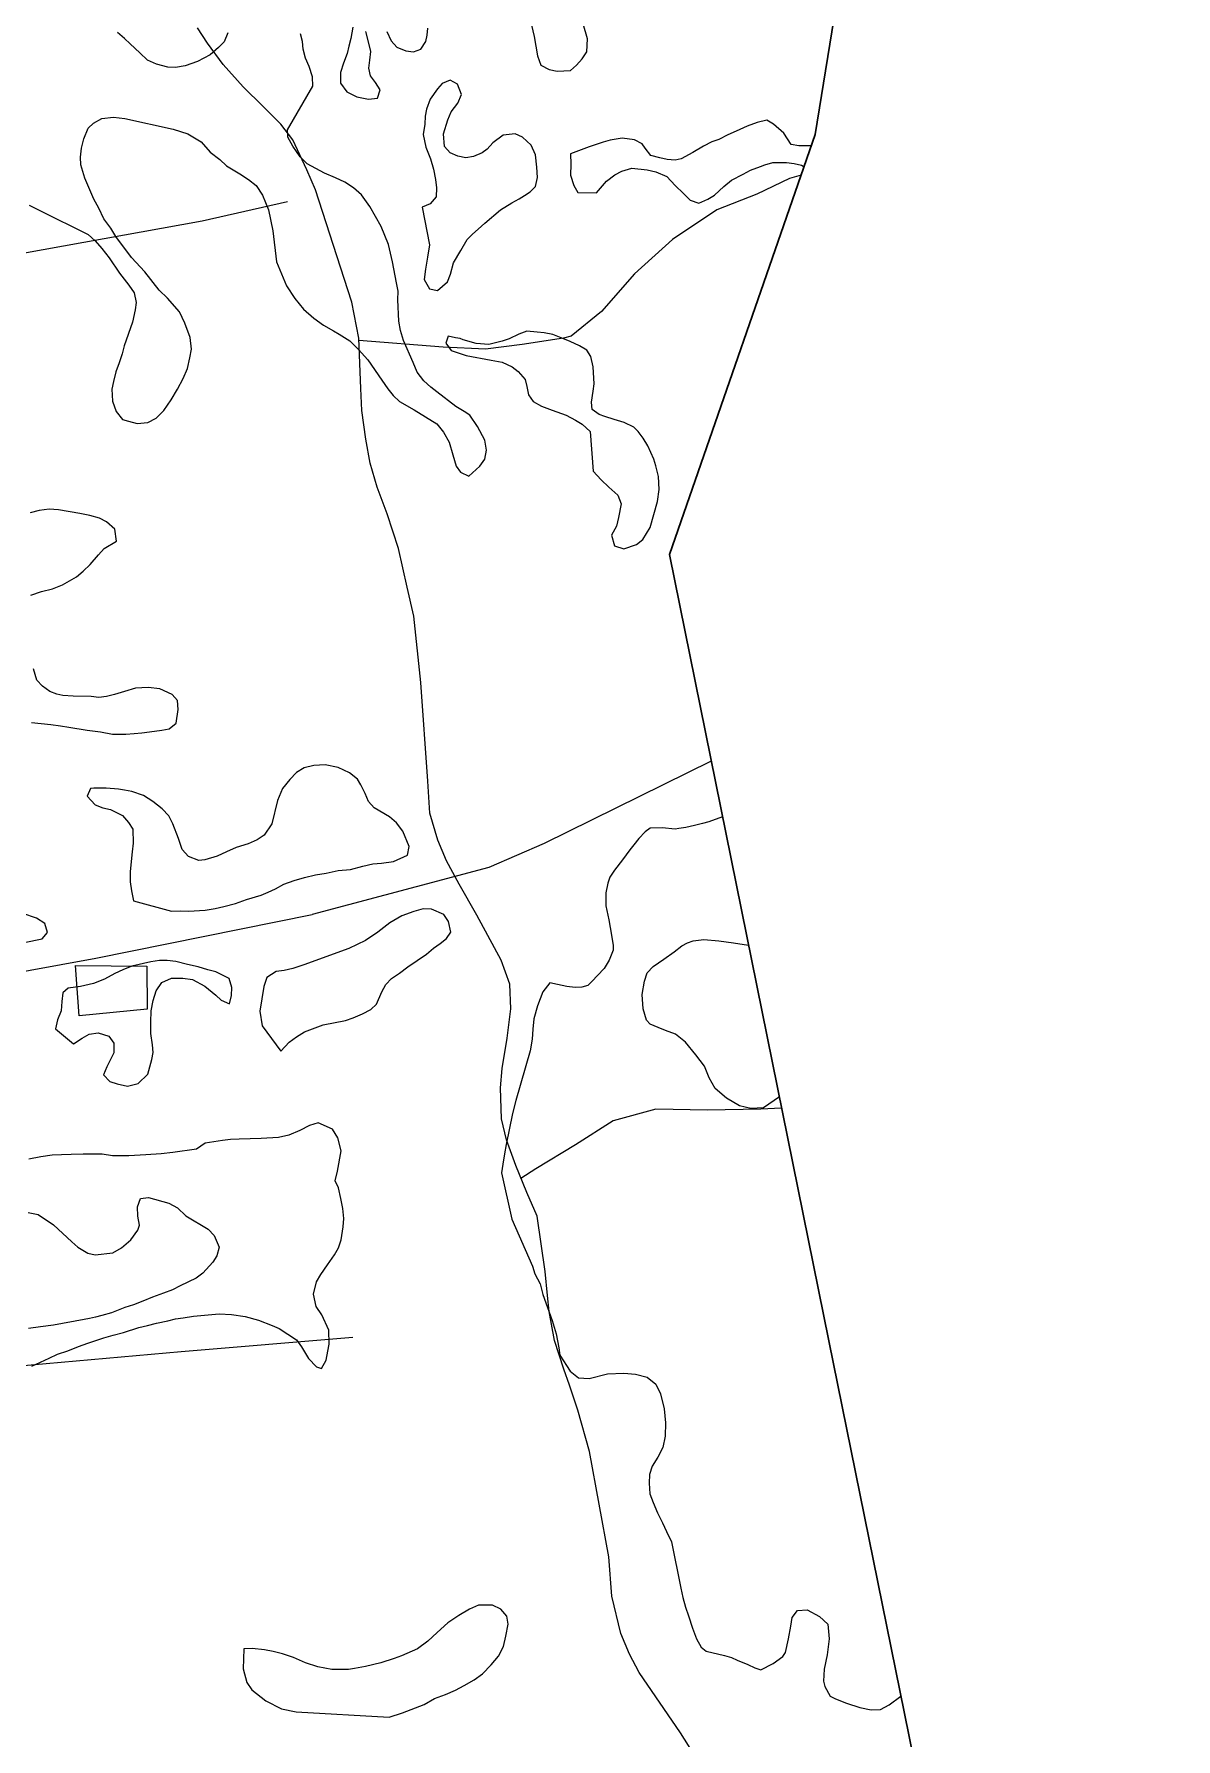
# Model space of a CAD drawing. Header units: metres. Extents: x 4652992 to 4879070, y 2074171 to 2309877.
# Drawn here: x 4654430.8 to 4654505.5, y 2307988.1 to 2308099.7 of the extents above; entities that cross this region are included whole.
import ezdxf

# ---------------------------------------------------------------- set-up
doc = ezdxf.new("R2010")
doc.units = ezdxf.units.M
doc.header["$MEASUREMENT"] = 0
for name, color, linetype, lineweight in [('Level 1', 2, 'Continuous', 0), ('Level 30', 5, 'Continuous', 0), ('Level 37', 3, 'Continuous', 0), ('Level 40', 1, 'Continuous', 0)]:
    doc.layers.add(name, color=color, linetype=linetype, lineweight=lineweight)
doc.layers.add('Limite', color=38, linetype='Continuous', lineweight=0, plot=False)

msp = doc.modelspace()

# ---------------------------------------------------------------- linework, layer by layer
at = {"layer": 'Level 1'}
for points in [[(4654477.483279, 2307981.615558, 1347), (4654473.12109, 2307988.521796, 1346), (4654470.408123, 2307992.463701, 1345.7), (4654469.776326, 2307993.659333, 1345.62), (4654469.210931, 2307995.020281, 1345.5), (4654468.629005, 2307997.455182, 1345.42), (4654468.423405, 2308000.038718, 1345.34), (4654467.169533, 2308006.933856, 1345.34), (4654466.409051, 2308009.641999, 1345.34), (4654465.857409, 2308011.267898, 1345.34), (4654465.475432, 2308012.31003, 1345.34), (4654464.87716, 2308014.197951, 1345.24), (4654464.534727, 2308016.094759, 1345.18), (4654464.422898, 2308017.142947, 1345.14), (4654464.252, 2308018.695034, 1345), (4654463.739115, 2308022.320801, 1344.86), (4654463.054112, 2308023.883851, 1344.8), (4654462.335353, 2308025.632024, 1344.8), (4654461.721615, 2308027.314815, 1344.72), (4654461.397751, 2308028.687478, 1344.62), (4654461.339497, 2308030.721402, 1344.54), (4654461.456048, 2308031.992096, 1344.48), (4654461.776113, 2308033.980942, 1344.48), (4654462.020051, 2308035.89562, 1344.48), (4654461.942024, 2308037.502206, 1344.48), (4654461.377787, 2308039.071114, 1344.48), (4654460.509923, 2308040.685198, 1344.48), (4654459.788848, 2308042.017452, 1344.48), (4654458.624534, 2308044.047059, 1344.48), (4654457.79816, 2308045.578584, 1344.48), (4654457.243925, 2308046.922454, 1344.48), (4654456.709462, 2308048.693662, 1344.48), (4654456.592261, 2308050.798726, 1344.48), (4654456.135854, 2308057.242324, 1344), (4654455.662416, 2308061.592567, 1343.84), (4654455.221666, 2308063.489111, 1343.7), (4654454.659279, 2308066.017871, 1343.7), (4654453.932348, 2308068.275391, 1343.7), (4654453.276327, 2308070.017195, 1343.7), (4654452.813291, 2308071.598978, 1343.66), (4654452.516466, 2308073.178068, 1343.66), (4654452.267868, 2308075.051556, 1343.66), (4654452.196246, 2308076.47941, 1343.66), (4654452.071316, 2308079.772271, 1343.66), (4654451.6084, 2308082.129226, 1343.66), (4654451.10687, 2308083.673073, 1343.66), (4654449.23526, 2308089.487281, 1343.66), (4654448.665839, 2308090.786245, 1343.66), (4654447.756687, 2308092.760846, 1343.66), (4654446.958289, 2308093.770999, 1343.66), (4654445.815233, 2308094.940972, 1343.66), (4654444.498855, 2308096.221453, 1343.66), (4654443.191058, 2308097.682624, 1343.66), (4654442.174051, 2308099.0859, 1343.66), (4654441.509646, 2308100.084576, 1343.54)], [(4654481.018824, 2308090.44809, 1354.240981), (4654480.250503, 2308090.228212, 1354), (4654478.119326, 2308089.190841, 1353), (4654475.506328, 2308088.163549, 1352), (4654472.598846, 2308086.223302, 1351), (4654470.103134, 2308083.977933, 1350), (4654467.943267, 2308081.530919, 1349), (4654465.955972, 2308079.913817, 1348), (4654465.458675, 2308079.771086, 1347.56), (4654462.759514, 2308079.355826, 1347), (4654460.36334, 2308079.049734, 1346), (4654457.579398, 2308079.192119, 1345), (4654452.077042, 2308079.621347, 1343.66)], [(4654479.740233, 2308029.390306, 1349.474583), (4654478.380811, 2308029.318023, 1349), (4654474.882457, 2308029.267977, 1348), (4654471.504061, 2308029.337816, 1347), (4654468.711743, 2308028.55817, 1346.44), (4654466.241853, 2308026.984432, 1346), (4654463.650355, 2308025.416205, 1345), (4654462.679105, 2308024.795948, 1344.8)]]:
    msp.add_polyline3d(points, dxfattribs=at)
at = {"layer": 'Level 30', "color": 1}
msp.add_3dface([(4654438.211948, 2308035.879503, 1351.241197), (4654433.763003, 2308035.431595, 1352.451197), (4654433.531956, 2308038.717451, 1352.381197), (4654438.200213, 2308038.687795, 1351.011197)], dxfattribs=at)
at = {"layer": 'Level 37'}
for points in [[(4654403.669281, 2308080.749553, 1358.89), (4654422.311104, 2308083.94513, 1352.77), (4654441.821914, 2308087.446288, 1346.93), (4654447.396379, 2308088.728873, 1344.89)], [(4654475.135495, 2308052.092794, 1357.400861), (4654464.204811, 2308046.706976, 1348.862363), (4654460.570149, 2308045.140384, 1346.462363), (4654449.017584, 2308042.070135, 1346.411197)], [(4654406.951492, 2308035.289339, 1361.431197), (4654421.702955, 2308036.814718, 1356.731197), (4654434.855408, 2308039.218164, 1352.091197), (4654449.017584, 2308042.070135, 1346.411197)], [(4654411.460512, 2308010.230841, 1364.902363), (4654422.207095, 2308011.429129, 1360.962363), (4654429.650882, 2308012.504901, 1358.422363), (4654440.451207, 2308013.472653, 1354.502363), (4654451.672376, 2308014.415655, 1349.682363)]]:
    msp.add_polyline3d(points, dxfattribs=at)
at = {"layer": 'Level 40', "color": 3}
for points in [[(4654430.492566, 2308088.48469, 1360.408935), (4654431.201305, 2308088.124725, 1360.048935), (4654434.348331, 2308086.568516, 1359.928935), (4654434.817963, 2308086.144548, 1359.888935), (4654435.243144, 2308085.646218, 1359.808935), (4654435.725957, 2308085.025895, 1359.808935), (4654436.408638, 2308084.034321, 1359.808935), (4654437.024186, 2308083.249646, 1359.808935), (4654437.362614, 2308082.740587, 1359.808935), (4654437.504237, 2308082.103892, 1359.808935), (4654437.426372, 2308081.620821, 1359.688935), (4654437.251637, 2308080.824488, 1359.208935), (4654436.713332, 2308079.268725, 1357.768935), (4654436.569865, 2308078.743109, 1357.248935), (4654436.387773, 2308078.169675, 1356.568935), (4654436.172881, 2308077.574969, 1355.648935), (4654436.006116, 2308076.943175, 1354.848935), (4654435.89545, 2308076.438831, 1353.968935), (4654435.948174, 2308075.653413, 1353.728935), (4654436.191878, 2308074.969086, 1353.728935), (4654436.611235, 2308074.444212, 1353.608935), (4654436.983079, 2308074.343863, 1352.728935), (4654437.570732, 2308074.20134, 1352.088935), (4654438.258935, 2308074.260628, 1351.568935), (4654438.799075, 2308074.54263, 1351.128935), (4654439.304882, 2308075.052803, 1350.808935), (4654439.791684, 2308075.732785, 1350.608935), (4654440.197557, 2308076.428583, 1350.528935), (4654440.576454, 2308077.129652, 1350.488935), (4654440.862773, 2308077.793449, 1350.488935), (4654441.01421, 2308078.483603, 1350.488935), (4654441.109549, 2308079.046308, 1350.128935), (4654441.024024, 2308079.810453, 1349.968935), (4654440.670883, 2308080.76531, 1349.888935), (4654440.325098, 2308081.497268, 1349.808935), (4654439.53819, 2308082.398479, 1349.768935), (4654439.005103, 2308082.917896, 1349.728935), (4654438.06063, 2308084.126725, 1349.728935), (4654437.192793, 2308085.043752, 1349.688935), (4654436.175362, 2308086.432935, 1349.688935), (4654435.842758, 2308086.968538, 1349.688935), (4654435.386922, 2308087.583589, 1349.688935), (4654435.062289, 2308088.283731, 1349.768935), (4654434.714358, 2308088.877695, 1349.808935), (4654434.140197, 2308090.235618, 1349.808935), (4654433.883312, 2308091.116299, 1349.648935), (4654433.853271, 2308091.620457, 1349.568935), (4654433.927458, 2308092.214978, 1349.448935), (4654434.061422, 2308092.8255, 1349.248935), (4654434.353565, 2308093.51584, 1348.928935), (4654434.704872, 2308093.834745, 1348.768935), (4654435.250836, 2308094.143291, 1348.608935), (4654436.00464, 2308094.245125, 1348.488935), (4654436.744649, 2308094.155876, 1348.328935), (4654439.910377, 2308093.454174, 1348.168935), (4654440.885201, 2308093.152941, 1348.128935), (4654441.753653, 2308092.623352, 1348.088935), (4654442.338546, 2308091.955397, 1348.088935), (4654442.96421, 2308091.473254, 1348.048935), (4654443.406866, 2308091.054557, 1348.048935), (4654444.275317, 2308090.524968, 1348.048935), (4654444.843351, 2308090.164818, 1348.008935), (4654445.345783, 2308089.762122, 1347.968935), (4654445.768818, 2308089.125798, 1347.968935), (4654446.148936, 2308088.16567, 1347.968935), (4654446.441686, 2308086.807375, 1348.048935), (4654446.669751, 2308084.769655, 1348.128935), (4654447.338023, 2308083.199561, 1348.248935), (4654447.887969, 2308082.37234, 1348.328935), (4654448.440061, 2308081.683114, 1348.368935), (4654449.123356, 2308081.078977, 1348.448935), (4654449.754846, 2308080.623378, 1348.568935), (4654450.403808, 2308080.247413, 1348.728935), (4654450.77933, 2308080.035614, 1349.088935), (4654451.470596, 2308079.596016, 1349.088935), (4654452.051811, 2308079.039511, 1349.088935), (4654452.663681, 2308078.366285, 1349.088935), (4654453.579031, 2308077.024733, 1349.088935), (4654453.959763, 2308076.452042, 1349.128935), (4654454.315665, 2308076.022616, 1349.128935), (4654454.737168, 2308075.635736, 1349.368935), (4654455.686548, 2308075.090331, 1349.648935), (4654457.171161, 2308074.163504, 1349.968935), (4654457.617495, 2308073.633358, 1350.088935), (4654457.980753, 2308072.981033, 1350.288935), (4654458.216486, 2308072.132169, 1350.568935), (4654458.448542, 2308071.394753, 1350.728935), (4654458.729339, 2308071.007687, 1350.888935), (4654459.260894, 2308070.737714, 1351.288935), (4654459.996307, 2308071.396795, 1351.088935), (4654460.322783, 2308071.858965, 1351.088935), (4654460.423946, 2308072.448214, 1351.008935), (4654460.315123, 2308073.106181, 1350.608935), (4654459.836604, 2308074.002492, 1350.168935), (4654459.323137, 2308074.739536, 1349.688935), (4654458.953439, 2308074.977879, 1349.208935), (4654458.406557, 2308075.306213, 1348.928935), (4654457.182204, 2308076.265228, 1348.608935), (4654456.770203, 2308076.567203, 1348.608935), (4654456.327548, 2308076.9859, 1348.608935), (4654455.887039, 2308077.54259, 1348.528935), (4654455.631686, 2308078.173828, 1348.408935), (4654454.994069, 2308079.6272, 1348.288935), (4654454.798493, 2308080.274438, 1348.288935), (4654454.678022, 2308080.879317, 1348.248935), (4654454.618556, 2308082.275071, 1348.248935), (4654454.632965, 2308082.853591, 1348.168935), (4654454.527821, 2308083.400109, 1348.088935), (4654454.267872, 2308084.779676, 1347.528935), (4654454.009455, 2308085.9098, 1347.288935), (4654453.535228, 2308087.082099, 1347.288935), (4654452.781735, 2308088.39202, 1347.288935), (4654452.247116, 2308089.16088, 1347.288935), (4654451.729357, 2308089.621936, 1347.088935), (4654451.161323, 2308089.982087, 1346.688935), (4654450.548839, 2308090.267875, 1346.608935), (4654449.82845, 2308090.574751, 1346.568935), (4654449.248767, 2308090.881813, 1346.568935), (4654448.696061, 2308091.183603, 1346.648935), (4654448.232254, 2308091.634116, 1346.848935), (4654447.739938, 2308092.339343, 1346.848935), (4654447.418984, 2308092.928036, 1346.848935), (4654447.410095, 2308093.400378, 1347.128935), (4654449.051061, 2308096.263202, 1347.128935), (4654449.044319, 2308096.873538, 1347.128935), (4654448.827591, 2308097.552593, 1347.128935), (4654448.581741, 2308098.098925, 1347.288935), (4654448.428468, 2308098.682531, 1347.608935), (4654448.371452, 2308099.191962, 1347.688935), (4654448.254658, 2308099.685391, 1347.688935)], [(4654443.48813, 2308099.758714, 1346.408935), (4654443.246261, 2308099.16928, 1346.368935), (4654442.883306, 2308098.797287, 1346.368935), (4654442.32937, 2308098.324202, 1346.368935), (4654441.499847, 2308097.877291, 1346.408935), (4654440.705272, 2308097.589646, 1346.408935), (4654440.065197, 2308097.493269, 1346.448935), (4654439.562151, 2308097.508528, 1346.528935), (4654438.818464, 2308097.709226, 1346.648935), (4654438.227132, 2308097.963199, 1346.608935), (4654437.742173, 2308098.445528, 1346.688935), (4654437.11283, 2308099.039121, 1346.728935), (4654436.739455, 2308099.388913, 1346.928935), (4654436.263999, 2308099.786337, 1346.968935)], [(4654451.674984, 2308100.124059, 1348.585616), (4654451.551929, 2308099.37398, 1348.465616), (4654451.422494, 2308098.875805, 1348.455616), (4654451.296181, 2308098.392196, 1348.175616), (4654451.057471, 2308097.771559, 1347.875616), (4654450.874107, 2308097.162645, 1347.765616), (4654450.876786, 2308096.47098, 1347.825616), (4654451.274692, 2308095.897792, 1347.915616), (4654451.930456, 2308095.576863, 1347.975616), (4654452.696064, 2308095.416256, 1348.055616), (4654453.296492, 2308095.470938, 1348.215616), (4654453.470488, 2308096.036155, 1348.305616), (4654453.155173, 2308096.501699, 1348.335616), (4654452.835174, 2308096.945394, 1348.335616), (4654452.714845, 2308097.440322, 1348.425616), (4654452.780704, 2308097.958797, 1348.445616), (4654452.860615, 2308098.542818, 1348.585616), (4654452.701689, 2308099.174572, 1348.835616), (4654452.536095, 2308099.845633, 1349.055616)], [(4654453.911074, 2308099.851843, 1349.465616), (4654454.179129, 2308099.236253, 1349.525616), (4654454.557597, 2308098.818846, 1349.785616), (4654455.139001, 2308098.573537, 1350.135616), (4654455.640514, 2308098.518875, 1350.395616), (4654456.120604, 2308098.68115, 1350.295616), (4654456.456379, 2308099.191251, 1350.595616), (4654456.529331, 2308099.601981, 1350.975616), (4654456.589938, 2308100.060747, 1351.595616)], [(4654463.304182, 2308100.547234, 1356.193515), (4654463.543043, 2308099.507264, 1356.093515), (4654463.767046, 2308098.259792, 1356.073515), (4654463.975236, 2308097.631863, 1356.193515), (4654464.513865, 2308097.358826, 1356.253515), (4654465.040605, 2308097.238502, 1356.373515), (4654465.917781, 2308097.288668, 1356.513515), (4654466.322929, 2308097.64366, 1356.593515), (4654466.680118, 2308098.05334, 1356.673515), (4654466.98624, 2308098.503295, 1356.733515), (4654467.037566, 2308099.36499, 1356.853515), (4654466.757637, 2308100.353034, 1356.913515)], [(4654456.699758, 2308085.882418, 1348.499104), (4654456.571536, 2308085.075414, 1348.359104), (4654456.432, 2308084.285808, 1348.299104), (4654456.349394, 2308083.621076, 1348.279104), (4654456.684519, 2308083.009146, 1348.419104), (4654457.215384, 2308082.887963, 1348.679104), (4654457.867074, 2308083.469293, 1348.859104), (4654458.062814, 2308083.96004, 1348.959104), (4654458.25384, 2308084.709083, 1349.159104), (4654458.744023, 2308085.519475, 1349.419104), (4654459.165962, 2308086.222392, 1349.999104), (4654459.516174, 2308086.591451, 1350.459104), (4654459.868345, 2308086.899564, 1350.879104), (4654460.314505, 2308087.294872, 1351.019104), (4654461.332797, 2308088.181433, 1351.019104), (4654462.078113, 2308088.63809, 1351.339104), (4654462.571485, 2308088.902859, 1351.539104), (4654462.916258, 2308089.106481, 1351.839104), (4654463.270386, 2308089.35365, 1352.319104), (4654463.628794, 2308089.690794, 1352.619104), (4654463.771085, 2308090.283049, 1352.939104), (4654463.723803, 2308090.973727, 1352.939104), (4654463.623072, 2308091.765913, 1352.859104), (4654463.340598, 2308092.412741, 1352.699104), (4654462.775359, 2308092.934392, 1352.539104), (4654462.29207, 2308093.136903, 1352.259104), (4654461.523693, 2308093.063314, 1351.859104), (4654460.8443, 2308092.563212, 1351.559104), (4654460.467181, 2308092.138973, 1350.919104), (4654460.145035, 2308091.900555, 1350.299104), (4654459.56819, 2308091.667598, 1349.999104), (4654459.068944, 2308091.585665, 1349.999104), (4654458.546274, 2308091.674934, 1349.639104), (4654458.040358, 2308091.912241, 1349.499104), (4654457.676006, 2308092.318071, 1349.519104), (4654457.599062, 2308093.15092, 1349.619104), (4654457.899671, 2308094.059736, 1350.059104), (4654458.101648, 2308094.579514, 1350.279104), (4654458.541934, 2308095.157657, 1350.579104), (4654458.78525, 2308095.729732, 1350.719104), (4654458.534759, 2308096.38531, 1350.759104), (4654458.035079, 2308096.651649, 1350.519104), (4654457.522199, 2308096.436192, 1350.199104), (4654457.207087, 2308096.090398, 1349.999104), (4654456.730539, 2308095.413529, 1349.679104), (4654456.486064, 2308094.765994, 1349.259104), (4654456.418254, 2308094.310246, 1349.039104), (4654456.392579, 2308093.770388, 1348.779104), (4654456.281109, 2308093.111422, 1348.699104), (4654456.447764, 2308092.275791, 1348.699104), (4654456.748585, 2308091.504189, 1348.699104), (4654456.952661, 2308090.842745, 1348.539104), (4654457.075222, 2308090.152168, 1348.499104), (4654457.153689, 2308089.606646, 1348.419104), (4654457.118659, 2308089.023241, 1348.239104), (4654456.735303, 2308088.569972, 1348.139104), (4654456.222423, 2308088.354516, 1347.979104), (4654456.699758, 2308085.882418, 1348.499104)], [(4654481.686981, 2308092.37084, 1356.687145), (4654480.86974, 2308092.369743, 1356.448935), (4654480.364499, 2308092.45561, 1356.348935), (4654479.881832, 2308093.199247, 1356.268935), (4654479.212002, 2308093.769543, 1356.248935), (4654478.761686, 2308094.040112, 1356.268935), (4654478.128527, 2308093.880597, 1356.008935), (4654477.47976, 2308093.648941, 1355.628935), (4654476.766104, 2308093.324884, 1355.268935), (4654476.206537, 2308093.090463, 1355.048935), (4654475.62824, 2308092.769472, 1355.028935), (4654475.1766, 2308092.618855, 1354.868935), (4654474.622015, 2308092.338283, 1354.348935), (4654473.918322, 2308091.921925, 1354.068935), (4654473.171591, 2308091.514164, 1353.848935), (4654472.76113, 2308091.415529, 1353.568935), (4654472.249646, 2308091.472539, 1353.428935), (4654471.761872, 2308091.569969, 1353.368935), (4654471.183039, 2308091.730742, 1353.348935), (4654470.808238, 2308092.212005, 1353.448935), (4654470.614295, 2308092.491572, 1353.828935), (4654470.117819, 2308092.75631, 1353.948935), (4654469.301941, 2308092.859069, 1353.788935), (4654468.525319, 2308092.72821, 1353.408935), (4654468.065576, 2308092.609316, 1353.188935), (4654467.144829, 2308092.29652, 1353.108935), (4654465.92527, 2308091.847736, 1353.108935), (4654465.942612, 2308091.166942, 1353.068935), (4654465.921898, 2308090.448593, 1353.048935), (4654466.131985, 2308089.759403, 1353.108935), (4654466.395137, 2308089.315494, 1353.148935), (4654467.615233, 2308089.282512, 1352.848935), (4654468.272827, 2308090.039218, 1352.928935), (4654468.815589, 2308090.472669, 1352.968935), (4654469.271611, 2308090.712721, 1353.028935), (4654469.939706, 2308090.895361, 1353.148935), (4654470.948329, 2308090.784206, 1353.268935), (4654471.504712, 2308090.65802, 1353.348935), (4654472.230729, 2308090.347434, 1353.448935), (4654472.779546, 2308089.771206, 1353.648935), (4654473.32338, 2308089.241128, 1353.988935), (4654473.753706, 2308088.808982, 1353.948935), (4654474.323175, 2308088.604924, 1353.948935), (4654474.906453, 2308088.879764, 1354.028935), (4654475.348129, 2308089.122682, 1354.088935), (4654475.950798, 2308089.694685, 1354.288935), (4654476.458625, 2308090.105011, 1354.668935), (4654477.219702, 2308090.509907, 1355.088935), (4654477.707538, 2308090.758656, 1355.088935), (4654478.362548, 2308091.019168, 1355.088935), (4654478.63765, 2308091.114736, 1355.688935), (4654479.164142, 2308091.265453, 1355.988935), (4654480.065498, 2308091.281087, 1356.128935), (4654480.556393, 2308091.198085, 1356.228935), (4654481.041045, 2308091.086228, 1356.408935), (4654481.2027, 2308090.977229, 1356.48902)], [(4654467.401035, 2308071.078038, 1354.028935), (4654467.935006, 2308070.506259, 1354.148935), (4654468.427228, 2308070.017852, 1354.408935), (4654469.016644, 2308069.495054, 1354.588935), (4654469.237237, 2308068.925732, 1354.608935), (4654469.061616, 2308068.045179, 1354.708935), (4654468.922729, 2308067.472498, 1354.748935), (4654468.599431, 2308066.876556, 1354.808935), (4654468.795113, 2308066.192126, 1355.168935), (4654469.410046, 2308065.994446, 1355.468935), (4654470.248604, 2308066.277502, 1355.608935), (4654470.647932, 2308066.603121, 1355.688935), (4654471.129462, 2308067.377641, 1355.688935), (4654471.606556, 2308069.09864, 1355.728935), (4654471.714276, 2308069.872659, 1355.608935), (4654471.688042, 2308070.718419, 1355.428935), (4654471.509804, 2308071.41438, 1355.148935), (4654471.36772, 2308071.862979, 1354.928935), (4654471.179534, 2308072.305763, 1354.768935), (4654470.973904, 2308072.737016, 1354.568935), (4654470.677309, 2308073.231438, 1354.328935), (4654470.339598, 2308073.674022, 1354.028935), (4654470.056726, 2308073.955575, 1353.648935), (4654469.434932, 2308074.259689, 1353.328935), (4654468.773896, 2308074.451553, 1353.308935), (4654468.173292, 2308074.646375, 1353.168935), (4654467.798848, 2308074.781085, 1352.848935), (4654467.329691, 2308075.099788, 1352.368935), (4654467.286041, 2308075.588795, 1352.268935), (4654467.409965, 2308076.299545, 1352.248935), (4654467.47285, 2308076.797325, 1352.248935), (4654467.413575, 2308077.904836, 1352.248935), (4654467.243439, 2308078.569162, 1352.248935), (4654466.988592, 2308078.980211, 1352.068935), (4654466.513207, 2308079.270137, 1351.848935), (4654465.902628, 2308079.557004, 1351.788935), (4654465.422889, 2308079.757742, 1351.708935), (4654464.774309, 2308080.00716, 1351.508935), (4654464.186795, 2308080.124324, 1351.248935), (4654463.733235, 2308080.169746, 1351.028935), (4654463.072833, 2308080.226399, 1350.768935), (4654462.540791, 2308080.047321, 1350.768935), (4654461.902848, 2308079.724258, 1350.728935), (4654461.437466, 2308079.576915, 1349.928935), (4654460.568375, 2308079.359987, 1349.748935), (4654459.747233, 2308079.433685, 1349.748935), (4654458.885583, 2308079.665557, 1348.948935), (4654458.69431, 2308079.748729, 1348.488935), (4654458.393388, 2308079.80874, 1348.088935), (4654457.906181, 2308079.905901, 1348.168935), (4654457.763547, 2308079.454043, 1348.428935), (4654458.106245, 2308078.965437, 1348.768935), (4654459.098736, 2308078.647435, 1348.988935), (4654460.721096, 2308078.338908, 1349.548935), (4654461.44069, 2308078.210413, 1349.848935), (4654462.105474, 2308077.897726, 1350.368935), (4654462.502983, 2308077.593311, 1350.628935), (4654462.960318, 2308077.081844, 1350.668935), (4654463.053184, 2308076.61304, 1350.828935), (4654463.176584, 2308076.07811, 1351.268935), (4654463.482521, 2308075.626854, 1351.768935), (4654464.029554, 2308075.322639, 1352.128935), (4654464.721123, 2308075.064649, 1352.408935), (4654465.638852, 2308074.746547, 1352.668935), (4654466.254419, 2308074.413656, 1352.848935), (4654466.689929, 2308074.146692, 1352.988935), (4654467.213924, 2308073.666958, 1353.008935), (4654467.401035, 2308071.078038, 1354.028935)], [(4654430.599601, 2308062.966515, 1354.197311), (4654431.291044, 2308063.201938, 1353.817311), (4654432.013125, 2308063.371627, 1353.557311), (4654432.667802, 2308063.644177, 1353.377311), (4654433.598242, 2308064.160175, 1352.917311), (4654434.019038, 2308064.523925, 1352.737311), (4654434.486816, 2308064.96781, 1352.257311), (4654435.026093, 2308065.606254, 1352.237311), (4654435.395824, 2308066.009973, 1352.377311), (4654436.199619, 2308066.491484, 1352.177311), (4654436.098529, 2308067.27206, 1352.317311), (4654435.563369, 2308067.766083, 1352.377311), (4654435.090502, 2308067.994231, 1352.417311), (4654434.456264, 2308068.16497, 1352.557311), (4654433.798535, 2308068.29564, 1352.937311), (4654432.422819, 2308068.55404, 1354.257311), (4654431.803897, 2308068.587531, 1354.557311), (4654431.146162, 2308068.50944, 1354.477311), (4654430.558896, 2308068.34279, 1354.477311)], [(4654430.645332, 2308054.621827, 1354.617311), (4654431.916877, 2308054.503415, 1354.117311), (4654432.53784, 2308054.409872, 1353.657311), (4654433.098544, 2308054.31339, 1353.437311), (4654434.280211, 2308054.123364, 1353.437311), (4654435.164675, 2308054.007295, 1353.057311), (4654435.954154, 2308053.865362, 1352.837311), (4654436.817173, 2308053.857935, 1352.317311), (4654437.365626, 2308053.913002, 1351.937311), (4654437.865054, 2308053.947986, 1351.777311), (4654438.373676, 2308054.025878, 1351.757311), (4654439.16929, 2308054.121312, 1351.677311), (4654439.652379, 2308054.219189, 1351.577311), (4654440.11607, 2308054.574417, 1351.497311), (4654440.237633, 2308055.489699, 1351.417311), (4654440.196796, 2308056.064454, 1351.437311), (4654439.849556, 2308056.461495, 1351.457311), (4654439.03455, 2308056.832175, 1351.757311), (4654438.278772, 2308056.922678, 1351.937311), (4654437.446391, 2308056.864371, 1352.277311), (4654436.729416, 2308056.648933, 1353.077311), (4654436.075763, 2308056.450738, 1353.577311), (4654435.557948, 2308056.329937, 1353.417311), (4654435.052391, 2308056.266347, 1353.177311), (4654434.542752, 2308056.322862, 1353.117311), (4654433.370272, 2308056.347034, 1353.177311), (4654432.694157, 2308056.391888, 1353.697311), (4654432.311163, 2308056.482888, 1354.317311), (4654431.843401, 2308056.665288, 1354.497311), (4654431.363388, 2308056.999238, 1354.597311), (4654431.00185, 2308057.39912, 1354.717311), (4654430.771051, 2308058.130908, 1354.717311)], [(4654439.806271, 2308042.27422, 1352.057311), (4654440.426216, 2308042.315084, 1351.997311), (4654440.927685, 2308042.290016, 1351.917311), (4654442.012333, 2308042.342939, 1351.517311), (4654442.676197, 2308042.449637, 1351.297311), (4654443.225673, 2308042.579059, 1351.117311), (4654443.999842, 2308042.783135, 1350.977311), (4654444.726011, 2308043.041482, 1351.157311), (4654445.66768, 2308043.331574, 1350.917311), (4654446.140558, 2308043.520948, 1350.797311), (4654446.622629, 2308043.753232, 1350.657311), (4654447.14862, 2308044.051348, 1350.457311), (4654447.840063, 2308044.286771, 1350.277311), (4654448.511078, 2308044.496428, 1350.037311), (4654449.233159, 2308044.666117, 1349.917311), (4654449.92562, 2308044.767133, 1349.897311), (4654450.707959, 2308044.939763, 1349.897311), (4654451.514807, 2308045.018053, 1349.997311), (4654452.320638, 2308045.23075, 1350.017311), (4654452.993695, 2308045.380356, 1349.977311), (4654453.556446, 2308045.432583, 1349.997311), (4654454.337762, 2308045.530857, 1350.097311), (4654455.26105, 2308045.943894, 1350.157311), (4654455.366262, 2308046.504545, 1350.057311), (4654454.955717, 2308047.510629, 1349.757311), (4654454.524734, 2308048.073424, 1349.497311), (4654454.085575, 2308048.458904, 1349.237311), (4654453.078565, 2308049.046668, 1348.917311), (4654452.691495, 2308049.466535, 1348.917311), (4654452.489287, 2308049.983879, 1348.977311), (4654452.207417, 2308050.546874, 1348.897311), (4654451.974565, 2308050.92119, 1348.637311), (4654451.45268, 2308051.338017, 1348.477311), (4654450.706101, 2308051.68019, 1348.377311), (4654449.862492, 2308051.847789, 1348.317311), (4654449.125095, 2308051.815347, 1348.317311), (4654448.494934, 2308051.65722, 1348.317311), (4654447.997541, 2308051.353422, 1348.317311), (4654447.558359, 2308050.903855, 1348.317311), (4654447.071171, 2308050.299797, 1348.377311), (4654446.742283, 2308049.530086, 1348.437311), (4654446.371501, 2308048.008204, 1348.557311), (4654445.882266, 2308047.255437, 1348.697311), (4654445.413469, 2308046.945958, 1348.777311), (4654444.822116, 2308046.69065, 1348.817311), (4654444.038753, 2308046.443666, 1348.937311), (4654443.398375, 2308046.168275, 1349.117311), (4654442.786594, 2308045.887203, 1349.337311), (4654441.988933, 2308045.643059, 1349.597311), (4654441.589594, 2308045.588191, 1350.017311), (4654440.916549, 2308045.856109, 1350.337311), (4654440.495776, 2308046.327406, 1350.157311), (4654440.258848, 2308047.030588, 1350.157311), (4654439.899369, 2308047.996703, 1350.377311), (4654439.622604, 2308048.513948, 1350.597311), (4654439.201831, 2308048.985245, 1350.817311), (4654438.585986, 2308049.450562, 1351.017311), (4654437.969116, 2308049.841524, 1351.177311), (4654437.207216, 2308050.112183, 1351.477311), (4654436.721068, 2308050.208766, 1351.797311), (4654436.331946, 2308050.271161, 1352.217311), (4654435.527144, 2308050.34158, 1352.317311), (4654434.721319, 2308050.337644, 1352.397311), (4654434.505819, 2308050.305899, 1352.857311), (4654434.295412, 2308049.810882, 1353.097311), (4654434.812187, 2308049.231043, 1352.977311), (4654435.308545, 2308049.042962, 1352.917311), (4654435.805927, 2308048.929236, 1352.897311), (4654436.600506, 2308048.532792, 1352.877311), (4654436.995746, 2308048.081479, 1352.897311), (4654437.276599, 2308047.652891, 1352.897311), (4654437.289851, 2308046.740649, 1352.957311), (4654437.241833, 2308046.168635, 1353.057311), (4654437.09779, 2308044.870116, 1353.097311), (4654437.105943, 2308044.212385, 1353.037311), (4654437.186611, 2308043.614805, 1352.957311), (4654437.312216, 2308042.948651, 1352.897311), (4654439.806271, 2308042.27422, 1352.057311)], [(4654475.875135, 2308048.446188, 1365.353532), (4654474.964662, 2308048.12152, 1364.848935), (4654474.553675, 2308048.022896, 1364.568935), (4654474.044005, 2308047.883755, 1364.288935), (4654473.476866, 2308047.756076, 1364.008935), (4654473.014651, 2308047.697764, 1363.448935), (4654472.766056, 2308047.657047, 1363.008935), (4654471.914041, 2308047.736666, 1362.928935), (4654471.129509, 2308047.712534, 1362.728935), (4654470.808498, 2308047.475576, 1362.128935), (4654470.386338, 2308047.048107, 1361.168935), (4654470.056621, 2308046.632301, 1360.288935), (4654469.803093, 2308046.291593, 1359.328935), (4654469.331012, 2308045.633301, 1359.088935), (4654468.795221, 2308044.957615, 1359.088935), (4654468.487998, 2308044.507226, 1358.248935), (4654468.371902, 2308044.109014, 1357.728935), (4654468.234618, 2308043.474247, 1357.448935), (4654468.232299, 2308042.631981, 1357.248935), (4654468.42488, 2308041.72075, 1357.008935), (4654468.59874, 2308040.72296, 1356.688935), (4654468.720065, 2308040.036622, 1356.168935), (4654468.715132, 2308039.736631, 1355.768935), (4654468.45043, 2308039.06708, 1355.648935), (4654468.124487, 2308038.530131, 1355.648935), (4654467.696086, 2308038.073809, 1355.528935), (4654467.343875, 2308037.692586, 1354.648935), (4654467.045359, 2308037.421045, 1353.808935), (4654466.663107, 2308037.31669, 1353.208935), (4654466.235866, 2308037.281501, 1352.608935), (4654465.683674, 2308037.361523, 1351.968935), (4654465.080254, 2308037.481858, 1351.808935), (4654464.563037, 2308037.585003, 1351.808935), (4654464.109676, 2308037.013269, 1351.608935), (4654463.760079, 2308036.089771, 1351.368935), (4654463.515405, 2308035.235641, 1351.328935), (4654463.458084, 2308034.55483, 1351.328935), (4654463.407003, 2308033.902873, 1351.288935), (4654463.273493, 2308033.146964, 1351.248935), (4654462.332239, 2308029.903562, 1351.128935), (4654462.116299, 2308029.043702, 1350.888935), (4654461.708221, 2308027.01826, 1350.568935), (4654461.605912, 2308026.406616, 1350.408935), (4654461.491122, 2308025.737267, 1350.368935), (4654461.395053, 2308025.154476, 1350.368935), (4654462.08904, 2308022.126725, 1350.368935), (4654463.433901, 2308019.059467, 1350.368935), (4654463.592667, 2308018.546247, 1350.368935), (4654463.933853, 2308017.906355, 1350.368935), (4654464.112646, 2308017.208556, 1350.368935), (4654464.730148, 2308015.490248, 1350.408935), (4654464.992678, 2308014.625262, 1350.488935), (4654465.156525, 2308013.719762, 1350.528935), (4654465.229088, 2308013.223732, 1350.608935), (4654465.903911, 2308012.186234, 1350.648935), (4654466.438689, 2308011.748515, 1350.648935), (4654467.147033, 2308011.697548, 1350.648935), (4654468.351259, 2308011.999153, 1350.648935), (4654469.413121, 2308012.058272, 1350.648935), (4654470.178933, 2308011.995844, 1350.648935), (4654470.942279, 2308011.783421, 1350.648935), (4654471.505791, 2308011.339973, 1350.808935), (4654471.818242, 2308010.705811, 1351.088935), (4654472.055811, 2308009.725414, 1351.368935), (4654472.127215, 2308008.808251, 1351.568935), (4654472.118655, 2308007.937132, 1351.648935), (4654471.956411, 2308007.186954, 1351.728935), (4654471.640481, 2308006.557716, 1351.768935), (4654471.273323, 2308005.968791, 1351.808935), (4654471.097291, 2308005.432044, 1351.848935), (4654471.064931, 2308004.866646, 1351.968935), (4654471.122547, 2308004.162915, 1351.928935), (4654471.326301, 2308003.580528, 1351.928935), (4654471.603778, 2308002.923244, 1351.928935), (4654471.938723, 2308002.254499, 1351.928935), (4654472.206186, 2308001.689505, 1352.088935), (4654472.541131, 2308001.02076, 1352.208935), (4654473.142674, 2307997.981347, 1352.408935), (4654473.28272, 2307997.381567, 1352.408935), (4654473.445259, 2307996.747204, 1352.448935), (4654473.649013, 2307996.164817, 1352.488935), (4654473.895289, 2307995.363268, 1352.648935), (4654474.166526, 2307994.677131, 1352.808935), (4654474.468963, 2307994.135259, 1352.928935), (4654474.798827, 2307993.858795, 1353.448935), (4654475.999428, 2307993.589271, 1353.968935), (4654476.446696, 2307993.439881, 1354.328935), (4654476.830255, 2307993.273099, 1354.888935), (4654477.517412, 2307992.985578, 1355.008935), (4654477.980934, 2307992.772751, 1355.008935), (4654478.370734, 2307992.634822, 1355.648935), (4654479.17892, 2307993.045503, 1356.528935), (4654479.820941, 2307993.519419, 1356.928935), (4654479.99828, 2307993.785028, 1357.408935), (4654480.191725, 2307994.679472, 1358.008935), (4654480.337715, 2307995.493087, 1358.328935), (4654480.433785, 2307996.075877, 1358.728935), (4654480.769742, 2307996.520537, 1359.168935), (4654481.410603, 2307996.573319, 1359.128935), (4654482.21647, 2307996.141735, 1359.128935), (4654482.767502, 2307995.64058, 1359.048935), (4654482.85516, 2307994.659981, 1358.648935), (4654482.722957, 2307993.632934, 1358.648935), (4654482.517031, 2307992.680785, 1358.648935), (4654482.469724, 2307991.907685, 1357.808935), (4654482.573488, 2307991.55592, 1357.248935), (4654482.914673, 2307990.916029, 1357.208935), (4654483.269498, 2307990.754977, 1357.568935), (4654483.985389, 2307990.461725, 1357.808935), (4654484.851191, 2307990.168675, 1358.008935), (4654485.598283, 2307990.019689, 1358.288935), (4654486.204169, 2307990.049349, 1358.648935), (4654486.780015, 2307990.355877, 1359.128935), (4654487.542098, 2307990.925596, 1360.194652)], [(4654430.175129, 2308040.240485, 1356.568935), (4654431.353197, 2308040.480869, 1356.448935), (4654431.695, 2308040.884678, 1356.488935), (4654431.514751, 2308041.473556, 1356.528935), (4654430.973694, 2308041.828435, 1356.688935), (4654430.085623, 2308042.140397, 1356.888935)], [(4654446.955289, 2308033.129706, 1350.977311), (4654447.510906, 2308033.705258, 1350.777311), (4654447.988895, 2308034.057645, 1350.717311), (4654448.506715, 2308034.387207, 1350.677311), (4654449.723125, 2308034.846391, 1350.637311), (4654451.200989, 2308035.134339, 1350.637311), (4654451.6994, 2308035.30373, 1350.577311), (4654452.305052, 2308035.556197, 1350.497311), (4654452.845341, 2308035.851472, 1350.457311), (4654453.234475, 2308036.206601, 1350.457311), (4654453.569492, 2308037.004918, 1350.457311), (4654453.834027, 2308037.47427, 1350.457311), (4654454.203758, 2308037.877989, 1350.517311), (4654454.724643, 2308038.221854, 1350.517311), (4654455.275148, 2308038.634393, 1350.537311), (4654456.496674, 2308039.465351, 1350.597311), (4654456.952196, 2308039.852025, 1350.597311), (4654457.392395, 2308040.167186, 1350.597311), (4654457.803997, 2308040.488027, 1350.577311), (4654458.087937, 2308040.908789, 1350.677311), (4654457.939864, 2308041.60923, 1350.697311), (4654457.636544, 2308042.072105, 1350.697311), (4654456.829707, 2308042.411338, 1350.697311), (4654456.282278, 2308042.430625, 1350.717311), (4654455.666415, 2308042.269657, 1350.717311), (4654454.873859, 2308041.979764, 1350.737311), (4654454.087427, 2308041.509715, 1350.757311), (4654453.319375, 2308040.916722, 1350.757311), (4654452.500257, 2308040.363696, 1350.777311), (4654451.420703, 2308039.8475, 1350.777311), (4654448.475175, 2308038.762582, 1350.777311), (4654447.740836, 2308038.535682, 1350.757311), (4654447.177062, 2308038.4091, 1350.737311), (4654446.66844, 2308038.331208, 1350.717311), (4654446.046443, 2308037.932872, 1350.677311), (4654445.849311, 2308037.360659, 1350.677311), (4654445.591893, 2308035.741697, 1350.737311), (4654445.745066, 2308034.786745, 1350.857311), (4654446.955289, 2308033.129706, 1350.977311)], [(4654479.590141, 2308030.130298, 1361.678856), (4654478.560283, 2308029.4062, 1361.608935), (4654477.712042, 2308029.364676, 1361.408935), (4654476.97119, 2308029.542516, 1361.288935), (4654476.120335, 2308030.043267, 1361.088935), (4654475.386883, 2308030.671093, 1360.928935), (4654475.00071, 2308031.380151, 1360.728935), (4654474.684485, 2308032.135454, 1360.288935), (4654474.125905, 2308032.878893, 1359.608935), (4654473.436135, 2308033.70869, 1359.168935), (4654472.7989, 2308034.227036, 1358.848935), (4654472.134238, 2308034.479974, 1358.808935), (4654471.664475, 2308034.663947, 1358.808935), (4654471.143484, 2308034.888234, 1358.168935), (4654470.899823, 2308035.147508, 1357.768935), (4654470.669801, 2308035.88562, 1357.208935), (4654470.604638, 2308036.831636, 1356.928935), (4654470.763108, 2308037.702957, 1356.848935), (4654470.93914, 2308038.239704, 1356.848935), (4654471.332566, 2308038.672903, 1356.848935), (4654472.032055, 2308039.135358, 1356.928935), (4654472.709051, 2308039.632397, 1357.088935), (4654473.211173, 2308040.013822, 1357.288935), (4654473.583412, 2308040.210466, 1357.568935), (4654473.943171, 2308040.349405, 1357.928935), (4654474.64774, 2308040.41958, 1358.288935), (4654475.620933, 2308040.345894, 1358.688935), (4654476.581645, 2308040.214501, 1359.088935), (4654477.578513, 2308040.048114, 1359.562743)], [(4654433.401308, 2308033.600627, 1355.517311), (4654433.971217, 2308033.964576, 1355.317311), (4654434.416522, 2308034.233987, 1355.197311), (4654435.002765, 2308034.326282, 1355.117311), (4654435.7136, 2308034.095591, 1355.117311), (4654436.034284, 2308033.644179, 1355.177311), (4654436.031202, 2308033.003591, 1355.297311), (4654435.568517, 2308032.096433, 1355.577311), (4654435.351982, 2308031.57281, 1355.757311), (4654435.778883, 2308031.130118, 1355.917311), (4654436.252774, 2308030.976324, 1355.857311), (4654436.924801, 2308030.842813, 1355.717311), (4654437.629519, 2308031.001041, 1355.617311), (4654438.268885, 2308031.6196, 1355.297311), (4654438.517093, 2308032.569368, 1354.937311), (4654438.600854, 2308033.0299, 1354.577311), (4654438.573292, 2308033.527459, 1354.277311), (4654438.466074, 2308034.27943, 1354.217311), (4654438.458945, 2308035.011517, 1354.217311), (4654438.483477, 2308035.752225, 1353.897311), (4654438.616268, 2308036.441602, 1353.657311), (4654438.811358, 2308037.073867, 1353.497311), (4654439.165773, 2308037.614833, 1353.397311), (4654439.809215, 2308037.904526, 1353.317311), (4654440.540483, 2308037.908363, 1352.897311), (4654441.175744, 2308037.811979, 1352.537311), (4654441.992792, 2308037.381248, 1352.537311), (4654442.701575, 2308036.793086, 1352.357311), (4654443.064136, 2308036.467558, 1352.197311), (4654443.594196, 2308036.228047, 1352.037311), (4654443.739239, 2308036.765874, 1352.057311), (4654443.746403, 2308037.286358, 1352.077311), (4654443.591178, 2308037.883838, 1352.177311), (4654442.713872, 2308038.311629, 1352.397311), (4654442.190958, 2308038.445339, 1352.557311), (4654441.562849, 2308038.644683, 1352.937311), (4654440.865289, 2308038.798178, 1352.997311), (4654440.085002, 2308038.98302, 1352.997311), (4654439.532467, 2308039.048057, 1353.157311), (4654439.013635, 2308039.061663, 1353.437311), (4654438.459054, 2308038.97799, 1353.697311), (4654437.219158, 2308038.6875, 1354.017311), (4654436.630869, 2308038.446495, 1354.217311), (4654436.099773, 2308038.194128, 1354.417311), (4654435.426711, 2308037.835761, 1354.597311), (4654434.708712, 2308037.545968, 1354.737311), (4654433.86305, 2308037.356095, 1354.857311), (4654433.035775, 2308037.25204, 1354.977311), (4654432.698729, 2308036.931298, 1355.257311), (4654432.625178, 2308036.379268, 1355.397311), (4654432.596564, 2308035.758664, 1355.417311), (4654432.350409, 2308035.166367, 1355.437311), (4654432.210471, 2308034.582791, 1355.457311), (4654433.401308, 2308033.600627, 1355.517311)], [(4654430.674712, 2308012.515562, 1359.088935), (4654431.80312, 2308013.042477, 1359.088935), (4654432.337436, 2308013.297935, 1358.888935), (4654433.033609, 2308013.521762, 1358.608935), (4654433.714455, 2308013.803949, 1358.168935), (4654434.323875, 2308014.017047, 1358.008935), (4654435.384535, 2308014.363423, 1357.688935), (4654435.98813, 2308014.549977, 1357.488935), (4654436.672655, 2308014.720715, 1357.288935), (4654437.673538, 2308015.05109, 1356.928935), (4654438.232683, 2308015.163282, 1356.768935), (4654438.830454, 2308015.323291, 1356.488935), (4654439.568931, 2308015.483485, 1356.248935), (4654440.074124, 2308015.606221, 1355.888935), (4654440.567668, 2308015.675867, 1355.568935), (4654441.240543, 2308015.793516, 1355.328935), (4654442.931161, 2308015.933737, 1354.728935), (4654443.736771, 2308015.887034, 1354.448935), (4654444.638637, 2308015.766154, 1354.248935), (4654445.511381, 2308015.512553, 1354.128935), (4654446.393628, 2308015.174046, 1354.008935), (4654446.855903, 2308014.972977, 1353.968935), (4654447.986146, 2308014.226131, 1353.848935), (4654448.309247, 2308013.775433, 1353.848935), (4654448.762937, 2308013.022388, 1353.888935), (4654449.290199, 2308012.476427, 1353.768935), (4654449.629242, 2308012.354805, 1353.328935), (4654449.919239, 2308012.907152, 1353.288935), (4654450.047379, 2308013.491129, 1353.128935), (4654450.119419, 2308013.947656, 1352.808935), (4654450.095818, 2308014.865796, 1352.528935), (4654449.640596, 2308015.868284, 1352.368935), (4654449.281016, 2308016.409159, 1352.328935), (4654449.093411, 2308017.220936, 1352.328935), (4654449.300947, 2308018.038541, 1352.128935), (4654449.57347, 2308018.511254, 1351.928935), (4654450.021647, 2308019.14342, 1351.688935), (4654450.475648, 2308019.80213, 1351.568935), (4654450.742347, 2308020.248299, 1351.488935), (4654450.91279, 2308020.768643, 1351.488935), (4654451.045222, 2308021.628608, 1351.448935), (4654451.080783, 2308022.175312, 1351.408935), (4654451.025913, 2308022.822736, 1351.408935), (4654450.890114, 2308023.485975, 1351.368935), (4654450.733164, 2308024.181031, 1351.368935), (4654450.523792, 2308024.637186, 1351.368935), (4654450.663581, 2308025.274252, 1351.208935), (4654450.900854, 2308026.612017, 1351.008935), (4654450.692097, 2308027.45561, 1350.968935), (4654450.338341, 2308028.023029, 1350.968935), (4654449.413791, 2308028.425168, 1351.128935), (4654448.842997, 2308028.259888, 1351.448935), (4654448.210279, 2308027.940612, 1351.928935), (4654447.496632, 2308027.637152, 1352.288935), (4654446.812108, 2308027.466414, 1352.528935), (4654445.674811, 2308027.411841, 1352.928935), (4654444.229126, 2308027.362168, 1353.648935), (4654443.660478, 2308027.334881, 1353.888935), (4654443.139958, 2308027.270506, 1354.448935), (4654442.852721, 2308027.243591, 1354.888935), (4654442.00634, 2308027.104483, 1354.888935), (4654441.442901, 2308026.716304, 1355.128935), (4654439.902493, 2308026.491363, 1355.408935), (4654439.121712, 2308026.394801, 1355.608935), (4654438.125122, 2308026.340413, 1355.848935), (4654437.014801, 2308026.280568, 1356.048935), (4654435.943106, 2308026.26854, 1356.288935), (4654435.262875, 2308026.37379, 1356.568935), (4654434.619122, 2308026.388863, 1357.128935), (4654434.029322, 2308026.393392, 1357.848935), (4654433.233215, 2308026.355191, 1359.168935), (4654432.610614, 2308026.338447, 1359.328935), (4654431.988013, 2308026.321704, 1359.328935), (4654431.261185, 2308026.214599, 1359.328935), (4654430.468756, 2308026.064948, 1359.448935)], [(4654430.430426, 2308022.556741, 1358.408935), (4654431.077856, 2308022.430218, 1358.408935), (4654432.084867, 2308021.762821, 1358.408935), (4654433.274273, 2308020.644539, 1357.568935), (4654433.674625, 2308020.289475, 1357.368935), (4654434.323588, 2308019.913509, 1356.928935), (4654434.803336, 2308019.792073, 1356.648935), (4654435.958106, 2308019.92628, 1356.648935), (4654436.536872, 2308020.256099, 1356.648935), (4654437.156409, 2308020.771729, 1356.008935), (4654437.604585, 2308021.403894, 1355.688935), (4654437.70728, 2308021.7437, 1355.288935), (4654437.60796, 2308022.316762, 1355.048935), (4654437.574242, 2308022.93237, 1354.848935), (4654437.777486, 2308023.473987, 1354.688935), (4654438.298006, 2308023.538362, 1354.608935), (4654439.623522, 2308023.168596, 1354.608935), (4654440.203205, 2308022.861535, 1354.528935), (4654440.736292, 2308022.342118, 1354.728935), (4654442.205578, 2308021.473651, 1354.648935), (4654442.59428, 2308021.065498, 1354.608935), (4654442.934241, 2308020.306995, 1354.608935), (4654442.779125, 2308019.72829, 1354.768935), (4654442.518251, 2308019.308665, 1354.928935), (4654441.857942, 2308018.607225, 1355.128935), (4654441.419882, 2308018.277591, 1355.288935), (4654440.378228, 2308017.761405, 1355.608935), (4654439.870888, 2308017.500676, 1355.848935), (4654439.288445, 2308017.282306, 1356.128935), (4654438.559471, 2308017.037207, 1356.408935), (4654437.938402, 2308016.77102, 1356.688935), (4654437.323157, 2308016.531378, 1356.928935), (4654436.746538, 2308016.339553, 1357.328935), (4654435.886361, 2308016.009363, 1357.648935), (4654435.255789, 2308015.828081, 1357.888935), (4654434.83735, 2308015.716075, 1358.288935), (4654434.451711, 2308015.625342, 1358.968935), (4654434.098873, 2308015.555881, 1359.408935), (4654432.080247, 2308015.202933, 1359.408935), (4654431.23969, 2308015.09037, 1359.568935), (4654430.453085, 2308014.967264, 1359.608935)], [(4654454.056444, 2307989.551832, 1355.037311), (4654454.934384, 2307989.82075, 1354.917311), (4654456.341991, 2307990.364204, 1354.477311), (4654457.02353, 2307990.766729, 1354.157311), (4654457.742628, 2307991.035434, 1353.957311), (4654458.40055, 2307991.316228, 1353.877311), (4654458.966709, 2307991.615153, 1353.837311), (4654459.611756, 2307991.993289, 1353.757311), (4654460.16504, 2307992.389558, 1353.677311), (4654460.723163, 2307992.974469, 1353.557311), (4654461.214206, 2307993.541036, 1353.397311), (4654461.527628, 2307994.174299, 1353.357311), (4654461.688111, 2307994.837784, 1353.277311), (4654461.841624, 2307995.629044, 1353.117311), (4654461.752568, 2307996.152238, 1353.117311), (4654461.364605, 2307996.608096, 1353.357311), (4654460.812962, 2307996.875099, 1353.677311), (4654459.890494, 2307996.867778, 1353.837311), (4654459.299651, 2307996.605329, 1353.957311), (4654458.618112, 2307996.202804, 1354.077311), (4654457.888272, 2307995.715023, 1354.157311), (4654457.19599, 2307995.093422, 1354.197311), (4654456.576691, 2307994.520599, 1354.357311), (4654455.908027, 2307994.02073, 1354.517311), (4654454.866406, 2307993.562957, 1354.757311), (4654454.385039, 2307993.373675, 1354.837311), (4654453.507099, 2307993.104758, 1354.997311), (4654452.506809, 2307992.860016, 1355.357311), (4654451.780741, 2307992.719087, 1355.917311), (4654451.390072, 2307992.669884, 1356.277311), (4654450.974719, 2307992.657157, 1356.677311), (4654450.308761, 2307992.66235, 1357.237311), (4654449.391132, 2307992.843672, 1357.477311), (4654448.582978, 2307993.098161, 1357.477311), (4654447.792537, 2307993.443949, 1357.477311), (4654447.076147, 2307993.680305, 1357.677311), (4654446.470298, 2307993.83162, 1357.917311), (4654445.889132, 2307993.946457, 1358.117311), (4654445.082045, 2307994.042736, 1358.557311), (4654444.538437, 2307994.023753, 1358.677311), (4654444.504568, 2307992.703254, 1358.757311), (4654444.74279, 2307991.802988, 1358.717311), (4654445.063673, 2307991.328785, 1358.637311), (4654445.972692, 2307990.611968, 1358.597311), (4654447.014804, 2307990.090051, 1358.557311), (4654447.963021, 2307989.902686, 1358.397311), (4654454.056444, 2307989.551832, 1355.037311)]]:
    msp.add_polyline3d(points, dxfattribs=at)
at = {"layer": 'Limite', "color": 5, "linetype": 'Continuous', "lineweight": 30}
msp.add_polyline3d([(4654492.987237, 2308161.247234, 1362.122939), (4654481.940271, 2308093.099729, 1355.650049), (4654472.391504, 2308065.621344, 1355.014716), (4654482.828259, 2308014.165582, 1355.958485), (4654491.849047, 2307969.691649, 1348.94259), (4654487.160952, 2307954.8875, 1354.559244), (4654490.580611, 2307951.599341, 1356.949271), (4654504.381361, 2307900.613506, 1373.379838), (4654506.634215, 2307882.812137, 1376.346292)], dxfattribs=at)

doc.saveas('drawing.dxf')
